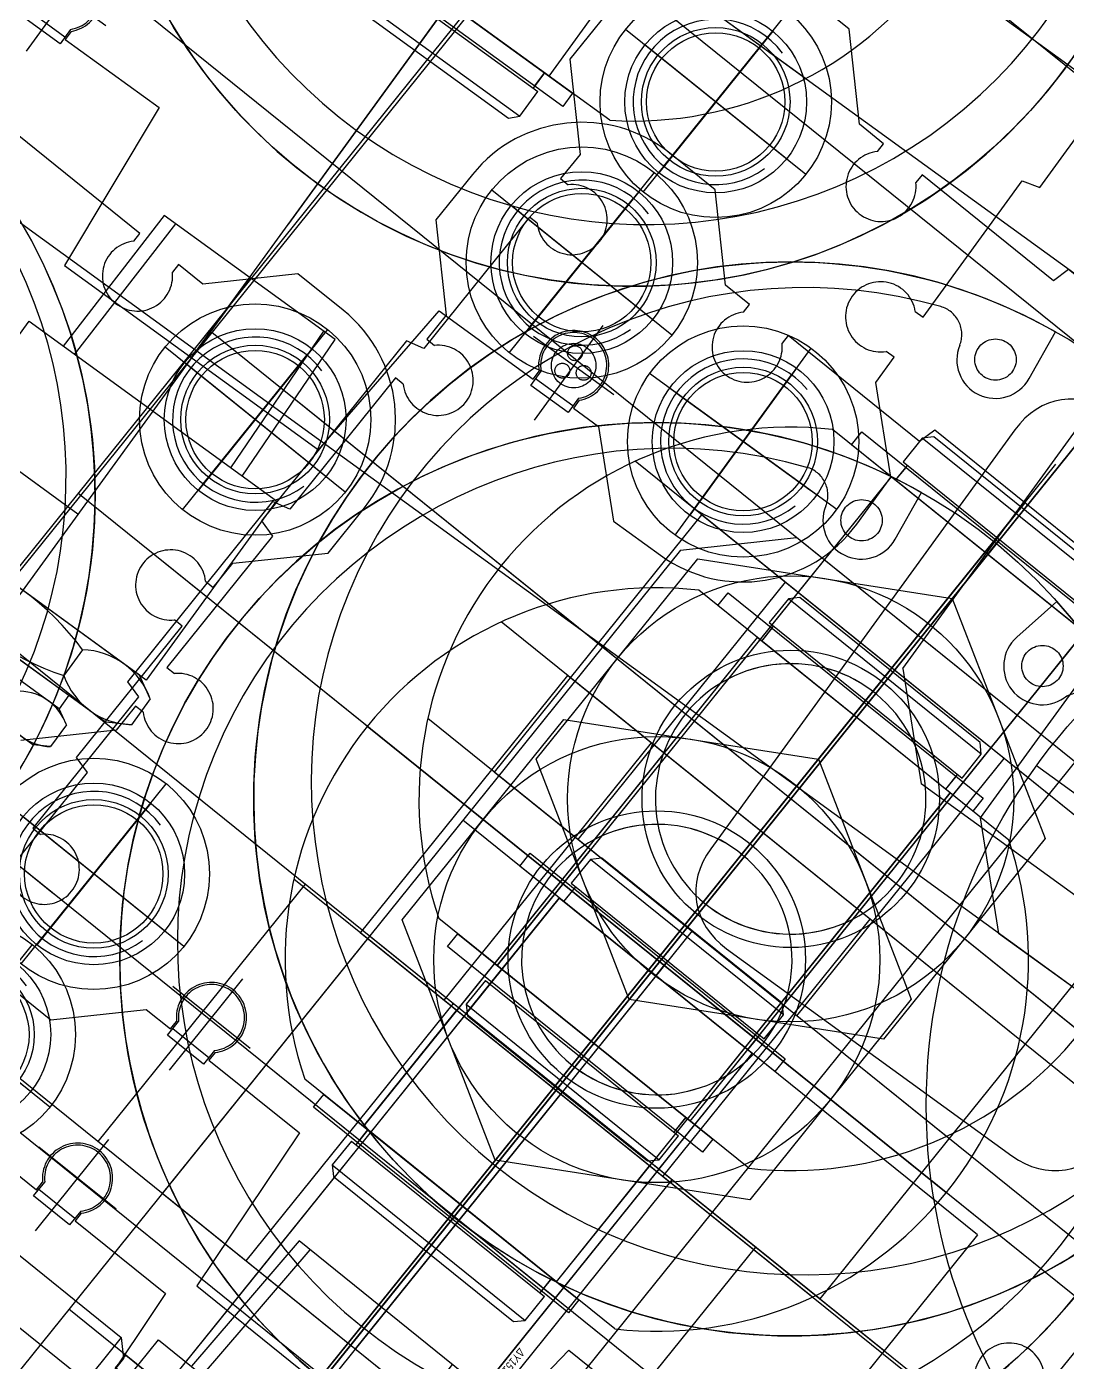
# Model space of a CAD drawing. Header units: millimetres. Extents: x 10462777 to 22643323, y 453826 to 1389191.
# Drawn here: x 11287519.8 to 11287582.7, y 585221.6 to 585302.4 of the extents above; entities that cross this region are included whole.
import ezdxf

# ---------------------------------------------------------------- set-up
doc = ezdxf.new("R2010")
doc.units = ezdxf.units.MM
doc.header["$LTSCALE"] = 200
doc.header["$MEASUREMENT"] = 0
for name, pattern in [('CENTER', [2, 1.25, -0.25, 0.25, -0.25]), ('HIDDEN', [3.75, 2.5, -1.25]), ('PHANTOM', [2.5, 1.25, -0.25, 0.25, -0.25, 0.25, -0.25]), ('PHANTOM2', [31.75, 15.875, -3.175, 3.175, -3.175, 3.175, -3.175])]:
    doc.linetypes.add(name, pattern=pattern)
doc.layers.get('0').update_dxf_attribs({"linetype": 'CONTINUOUS'})
for name, color, linetype in [('1', 1, 'CENTER'), ('5', 4, 'CONTINUOUS'), ('CENTER', 1, 'CONTINUOUS'), ('CL', 3, 'CONTINUOUS'), ('DR1501-002-005-002', 7, 'CONTINUOUS'), ('HL', 2, 'HIDDEN'), ('THIN', 3, 'CONTINUOUS'), ('V', 6, 'PHANTOM2')]:
    doc.layers.add(name, color=color, linetype=linetype)
doc.layers.add('LAYOUT', color=8, linetype='CONTINUOUS', lineweight=25)
doc.styles.get("Standard").update_dxf_attribs({"font": 'SYMBOL'})

# ---------------------------------------------------------------- blocks, each defined once
blk = doc.blocks.new('A$C321A0869')
at = {"layer": '1', "color": 155, "linetype": 'Continuous'}
for p, q in [((436.102, 380.365), (281.83, 380.365)), ((103.898, 368.365), (436.102, 368.365)), ((0, 246.035), (0, 214.695)), ((4.33, 210.365), (25.67, 210.365))]:
    blk.add_line(p, q, dxfattribs=at)
for centre, major_axis in [((5.774, 244.591), (4.564, -4.564)), ((5.774, 216.138), (4.564, 4.564)), ((24.226, 216.138), (-4.564, 4.564))]:
    blk.add_ellipse(centre, major_axis=major_axis, ratio=0.774597, start_param=2.482535, end_param=3.800651, dxfattribs=at)
blk = doc.blocks.new('A$C381A53E2')
at = {"layer": 'V'}
for p, q in [((38.5, 78), (38.5, 117.9)), ((33.448, 102.182), (33.448, 104.118)), ((49.6, 89.3), (49.6, 102.1)), ((38.5, 95.7), (63.7, 95.7)), ((63.7, 92.7), (46.7, 92.7)), ((32.654, 88), (32.966, 78)), ((44.347, 88), (44.035, 78)), ((38.5, 84), (38.5, 0)), ((8.5, 75.5), (8.5, 61.5)), ((68.5, 75.5), (68.5, 61.5)), ((19.5, 67.8), (19.5, 74.879)), ((57.5, 67.8), (57.5, 74.879)), ((8.5, 73.5), (8.5, 63.5)), ((18.1, 72.8), (20.9, 72.8)), ((56.1, 72.8), (58.9, 72.8)), ((68.5, 73.5), (68.5, 63.5)), ((16.5, 70.8), (22.5, 70.8)), ((54.5, 70.8), (60.5, 70.8)), ((1.5, 68.5), (15.5, 68.5)), ((3.5, 68.5), (13.5, 68.5)), ((61.5, 68.5), (75.5, 68.5)), ((63.5, 68.5), (73.5, 68.5)), ((0, 38.5), (77, 38.5)), ((8.5, 15.5), (8.5, 1.5)), ((68.5, 15.5), (68.5, 1.5)), ((8.5, 13.5), (8.5, 3.5)), ((68.5, 13.5), (68.5, 3.5)), ((1.5, 8.5), (15.5, 8.5)), ((3.5, 8.5), (13.5, 8.5)), ((61.5, 8.5), (75.5, 8.5)), ((63.5, 8.5), (73.5, 8.5))]:
    blk.add_line(p, q, dxfattribs=at)
for points in [[(35.036, 106.436, -0.309401), (31.572, 106.436), (31.572, 108.064, -0.309401), (35.036, 108.064, -0.154701), (41.964, 108.064, -0.309401), (45.428, 108.064), (45.428, 106.436, -0.309401), (41.964, 106.436, -0.154701)], [(33.448, 102.182, -0.309401), (28.396, 102.182), (28.396, 104.118, -0.309401), (33.448, 104.118, -0.154701), (43.552, 104.118, -0.309401), (48.604, 104.118), (48.604, 102.182, -0.309401), (43.552, 102.182, -0.154701)], [(29.25, 88), (29.25, 101.4), (47.75, 101.4), (47.75, 100.6, 0.414214), (47.75, 90.8), (47.75, 88)], [(20.9, 73.3), (20.9, 72.228, -2.448776), (18.1, 72.228), (18.1, 73.3)], [(58.9, 73.3), (58.9, 72.228, -2.448776), (56.1, 72.228), (56.1, 73.3)], [(43.757, 6.428, 0.922), (38.5, 71, 0.922), (33.243, 6.428), (33.77, 9.64, 0.944), (29.24, 10.7, -0.446), (26.88, 9.602, -0.818), (38.5, 67, -0.818), (50.12, 9.602, -0.446), (47.76, 10.7, 0.944), (43.23, 9.64)]]:
    blk.add_lwpolyline(points, format="xyb", close=True, dxfattribs=at)
for points in [[(31.572, 108.064), (32.5, 108.6), (44.5, 108.6), (45.428, 108.064)], [(31.572, 106.436), (32.5, 105.9), (44.5, 105.9), (45.428, 106.436)], [(28.396, 104.118), (29.75, 104.9), (47.25, 104.9), (48.604, 104.118)], [(28.396, 102.182), (29.75, 101.4), (47.25, 101.4), (48.604, 102.182)], [(31.797, 88), (32.109, 78), (44.891, 78), (45.203, 88)], [(25, 30.706), (25, 46.294), (38.5, 54.088), (52, 46.294), (52, 30.706), (38.5, 22.912), (25, 30.706)]]:
    blk.add_lwpolyline(points, dxfattribs=at)
for points in [[(32.5, 104.9), (32.5, 105.9), (44.5, 105.9), (44.5, 104.9)], [(49.6, 89.3), (48.7, 90.2), (48.7, 101.2), (49.6, 102.1), (60.7, 102.1), (60.7, 102.1), (60.7, 89.3), (60.7, 89.3)]]:
    blk.add_lwpolyline(points, close=True, dxfattribs=at)
for points in [[(68.5, 77), (64.979, 77), (60.879, 72.9), (59, 72.9), (59, 72.305, -2.42), (56, 72.305), (56, 72.9), (48.971, 72.9), (48, 84), (29, 84), (28.029, 72.9), (21, 72.9), (21, 72.305, -2.42), (18, 72.305), (18, 72.9), (16.121, 72.9), (12.021, 77), (8.5, 77, 0.414), (0, 68.5), (0, 64.979), (4.1, 60.879), (4.1, 59), (4.695, 59, -2.42), (4.695, 56), (4.1, 56), (4.1, 45.795), (3, 45.5), (3, 31.5), (4.1, 31.205), (4.1, 21), (4.695, 21, -2.42), (4.695, 18), (4.1, 18), (4.1, 16.121), (0, 12.021), (0, 8.5, 0.414), (8.5, 0), (12.021, 0), (16.121, 4.1), (18, 4.1), (18, 4.695, -2.42), (21, 4.695), (21, 4.1), (31.205, 4.1)], [(31.5, 3), (45.5, 3), (45.795, 4.1), (56, 4.1), (56, 4.695, -2.42), (59, 4.695), (59, 4.1), (60.879, 4.1), (64.979, 0), (68.5, 0, 0.414), (77, 8.5), (77, 12.021), (72.9, 16.121), (72.9, 18), (72.305, 18, -2.42), (72.305, 21), (72.9, 21), (72.9, 31.205), (74, 31.5), (74, 45.5), (74, 45.5), (72.9, 45.795), (72.9, 56), (72.305, 56, -2.42), (72.305, 59), (72.9, 59), (72.9, 60.879), (77, 64.979)]]:
    blk.add_lwpolyline(points, format="xyb", dxfattribs=at)
for centre, radius in [((8.5, 68.5), 7), ((68.5, 68.5), 7), ((8.5, 68.5), 4.5), ((68.5, 68.5), 4.5), ((8.5, 68.5), 4.188), ((19.5, 70.8), 1.35), ((68.5, 68.5), 4.188), ((18.75, 70.8), 0.45), ((19.875, 71.45), 0.45), ((38.5, 38.5), 32.5), ((19.875, 70.15), 0.45), ((38.5, 38.5), 13.5), ((38.5, 38.5), 9), ((8.5, 8.5), 7), ((68.5, 8.5), 7), ((8.5, 8.5), 4.5), ((68.5, 8.5), 4.5), ((8.5, 8.5), 4.188), ((68.5, 8.5), 4.188), ((31.47, 10.02), 1.25), ((45.53, 10.02), 1.25)]:
    blk.add_circle(centre, radius, dxfattribs=at)
for centre, radius in [((8.5, 68.5), 5), ((68.5, 68.5), 5), ((38.5, 38.5), 8.188), ((8.5, 8.5), 5), ((68.5, 8.5), 5)]:
    blk.add_arc(centre, radius, 255, 165, dxfattribs=at)
blk = doc.blocks.new('A$C1DFB16BD')
at = {"layer": 'CL'}
for p, q in [((22.5, 0), (22.5, 38)), ((0, 19), (45, 19))]:
    blk.add_line(p, q, dxfattribs=at)
at = {"layer": 'DR1501-002-005-002'}
for p, q in [((10.448, 38), (34.552, 38)), ((2.344, 29), (42.656, 29)), ((2.344, 9), (42.656, 9)), ((10.448, 0), (34.552, 0))]:
    blk.add_line(p, q, dxfattribs=at)
blk.add_circle((22.5, 19), 9, dxfattribs=at)
for start, end in [(122.38754, 237.61246), (302.38754, 57.61246)]:
    blk.add_arc((22.5, 19), 22.5, start, end, dxfattribs=at)
at = {"layer": 'HL'}
for p, q in [((15, 38), (15, 29)), ((30, 38), (30, 29)), ((15, 0), (15, 9)), ((30, 0), (30, 9))]:
    blk.add_line(p, q, dxfattribs=at)
at = {"layer": 'THIN'}
blk.add_arc((22.5, 19), 8.188, 75, 345, dxfattribs=at)
blk = doc.blocks.new('A$C3D036A4C')
at = {"layer": 'CL'}
for p, q in [((85, 26), (85, 64)), ((0, 45), (100, 45))]:
    blk.add_line(p, q, dxfattribs=at)
at = {"layer": 'DR1501-002-005-002'}
for p, q in [((5, 90), (0, 85)), ((5, 90), (95, 90)), ((100, 85), (95, 90)), ((0, 5), (0, 85)), ((100, 5), (100, 85)), ((60, 26), (60, 64)), ((60, 64), (100, 64)), ((60, 55), (100, 55)), ((60, 35), (100, 35)), ((60, 26), (100, 26)), ((100, 5), (95, 0)), ((5, 0), (95, 0))]:
    blk.add_line(p, q, dxfattribs=at)
at = {"layer": 'HL'}
for p, q in [((92.5, 55), (92.5, 64)), ((77.5, 35), (77.5, 26)), ((92.5, 35), (92.5, 26))]:
    blk.add_line(p, q, dxfattribs=at)
blk = doc.blocks.new('A$C148D47CC')
at = {"layer": '5'}
for p, q in [((82.5, 0), (82.5, 20)), ((97.5, 0), (97.5, 20)), ((152.5, 0), (152.5, 20)), ((167.5, 0), (167.5, 20))]:
    blk.add_line(p, q, dxfattribs=at)
at = {"layer": 'CL'}
for p, q in [((90, 0), (90, 20)), ((160, 0), (160, 20)), ((0, 10), (175, 10))]:
    blk.add_line(p, q, dxfattribs=at)
at = {"layer": 'DR1501-002-005-002'}
for p, q in [((0, 20), (175, 20)), ((75, 0), (75, 20)), ((110, 0), (110, 20)), ((175, 0), (175, 20)), ((0, 0), (175, 0))]:
    blk.add_line(p, q, dxfattribs=at)
at = {"layer": 'HL'}
for p, q in [((81.5, 0), (81.5, 20)), ((98.5, 0), (98.5, 20)), ((151.5, 0), (151.5, 20)), ((168.5, 0), (168.5, 20))]:
    blk.add_line(p, q, dxfattribs=at)
blk = doc.blocks.new('A$C69DB7109')
at = {"layer": '5'}
for p, q in [((7.5, -55), (7.5, -35)), ((22.5, -55), (22.5, -35))]:
    blk.add_line(p, q, dxfattribs=at)
at = {"layer": 'CL'}
for p, q in [((55, -20.5), (55, -9.5)), ((85, -80.5), (85, -9.5)), ((115, -20.5), (115, -9.5)), ((49.5, -15), (60.5, -15)), ((109.5, -15), (120.5, -15)), ((15, -55), (15, -35)), ((-10, -45), (130, -45)), ((55, -80.5), (55, -69.5)), ((115, -80.5), (115, -69.5)), ((49.5, -75), (60.5, -75)), ((109.5, -75), (120.5, -75))]:
    blk.add_line(p, q, dxfattribs=at)
at = {"layer": 'DR1501-002-005-002'}
for p, q in [((0, 0), (125, 0)), ((130, -85), (130, -5)), ((-5, -35), (30, -35)), ((0, -55), (0, -35)), ((30, -55), (30, -35)), ((-5, -55), (30, -55)), ((-5, -85), (-5, -55)), ((0, -90), (125, -90))]:
    blk.add_line(p, q, dxfattribs=at)
for centre in [(55, -15), (115, -15), (55, -75), (115, -75)]:
    blk.add_circle(centre, 5.5, dxfattribs=at)
at = {"layer": 'HL'}
for p, q in [((6.5, -55), (6.5, -35)), ((23.5, -55), (23.5, -35))]:
    blk.add_line(p, q, dxfattribs=at)
at = {"layer": 'DR1501-002-005-002', "oblique": 8, "width": 0.85}
blk.add_text('DU151720', height=0.5, rotation=90, dxfattribs=at).set_placement((7.313, -41.318))
blk = doc.blocks.new('A$C46232C3D')
at = {"layer": 'CENTER'}
for p, q in [((3.5, 7.5), (2.35, 7.5)), ((41.5, 7.5), (42.65, 7.5))]:
    blk.add_line(p, q, dxfattribs=at)
at = {"layer": 'CL'}
for p, q in [((22.5, 15), (22.5, 0)), ((0, 7.5), (45, 7.5))]:
    blk.add_line(p, q, dxfattribs=at)
at = {"layer": 'DR1501-002-005-002'}
for p, q in [((0.5, 15), (0, 14.5)), ((2.35, 15), (0.5, 15)), ((0.5, 15), (0.5, 0)), ((2.35, 0), (2.35, 15)), ((3.5, 14.65), (2.35, 14.65)), ((41.5, 15), (3.5, 15)), ((3.5, 15), (3.5, 0)), ((3.5, 15), (3.5, 0)), ((41.5, 15), (41.5, 0)), ((41.5, 15), (41.5, 0)), ((41.5, 14.65), (42.65, 14.65)), ((44.5, 15), (42.65, 15)), ((42.65, 0), (42.65, 15)), ((45, 14.5), (44.5, 15)), ((44.5, 0), (44.5, 15)), ((0, 14.5), (0, 0.5)), ((45, 0.5), (45, 14.5)), ((0, 0.5), (0.5, 0)), ((3.5, 0.35), (2.35, 0.35)), ((41.5, 0.35), (42.65, 0.35)), ((44.5, 0), (45, 0.5)), ((0.5, 0), (2.35, 0)), ((3.5, 0), (41.5, 0)), ((42.65, 0), (44.5, 0))]:
    blk.add_line(p, q, dxfattribs=at)
blk = doc.blocks.new('A$C212748E0')
at = {"layer": 'CENTER'}
blk.add_line((9.25, 1), (9.25, 0), dxfattribs=at)
at = {"layer": 'DR1501-002-005-002'}
for p, q in [((0, 1), (19.823, 1)), ((0, 0), (0, 1)), ((2.1, 1), (2.1, 0)), ((16.4, 1), (16.4, 0)), ((19.823, 1), (19.823, 0)), ((19.823, 0), (0, 0))]:
    blk.add_line(p, q, dxfattribs=at)
blk = doc.blocks.new('A$C1D410D33')
at = {"layer": 'DR1501-002-005-002', "rotation": 90}
blk.add_blockref('A$C46232C3D', (16.75, 0), dxfattribs=at)
at = {"layer": 'DR1501-002-005-002'}
for p in [(0, 41.5), (0, 2.5)]:
    blk.add_blockref('A$C212748E0', p, dxfattribs=at)
blk = doc.blocks.new('A$C4F800965')
at = {"layer": 'CL'}
blk.add_line((35, 70), (35, 0), dxfattribs=at)
at = {"layer": 'DR1501-002-005-002'}
blk.add_circle((35, 35), 35, dxfattribs=at)
blk = doc.blocks.new('A$C59BF75ED')
at = {"layer": 'CL'}
blk.add_line((30, 45), (230, 45), dxfattribs=at)
at = {"layer": 'DR1501-002-005-002'}
for name, p in [('A$C381A53E2', (146.5, 6.5)), ('A$C3D036A4C', (30, 0)), ('A$C69DB7109', (100, 90)), ('A$C4F800965', (0, 10)), ('A$C1D410D33', (105.75, 22.5)), ('A$C1D410D33', (175.75, 22.5)), ('A$C1DFB16BD', (162.5, 26)), ('A$C148D47CC', (25, 35))]:
    blk.add_blockref(name, p, dxfattribs=at)
blk = doc.blocks.new('A$C01323151')
at = {"layer": 'DR1501-002-005-002', "rotation": 90.00000000000004}
for p in [(124.4, 152.367), (444.4, 152.367)]:
    blk.add_blockref('A$C59BF75ED', p, dxfattribs=at)
blk = doc.blocks.new('A$C6B1410A9')
at = {"layer": 'DR1501-002-005-002', "rotation": 90.00000000000004}
blk.add_blockref('A$C59BF75ED', (414.4, 149.992), dxfattribs=at)
blk = doc.blocks.new('A$C256B494F')
at = {"layer": 'DR1501-002-005-002'}
for p, rotation in [((468.432, 219.009, -10.028), 90.00000000000004), ((230, 264.787, -10.028), 180)]:
    blk.add_blockref('A$C59BF75ED', p, dxfattribs=dict(at, rotation=rotation))
blk = doc.blocks.new('A$C1F8A417F')
at = {"ltscale": 10}
for name, p in [('A$C256B494F', (1576.882, 789.024, 10.028)), ('A$C6B1410A9', (1650.716, 788.607)), ('A$C01323151', (1633.375, 786.022))]:
    blk.add_blockref(name, p, dxfattribs=at)
at = {"layer": 'DR1501-002-005-002'}
blk.add_blockref('A$C321A0869', (1664.775, 743.024), dxfattribs=at)
blk = doc.blocks.new('A$C7DA30AB0')
at = {"layer": 'LAYOUT', "color": 6, "linetype": 'PHANTOM'}
blk.add_circle((3030.448, 3025.987, 0), 2693.021, dxfattribs=at)

msp = doc.modelspace()

# ---------------------------------------------------------------- block references
at = {"ltscale": 10, "rotation": 324.019764306913}
msp.add_blockref('A$C1F8A417F', (11285651.31599, 585455.73383), dxfattribs=at)

# ---------------------------------------------------------------- next in the draw order: block references
at = {"ltscale": 10, "rotation": 51.1429793073033}
msp.add_blockref('A$C1F8A417F', (11287165.47006, 582967.95012), dxfattribs=at)

# ---------------------------------------------------------------- next in the draw order: block references
at = {"ltscale": 10}
msp.add_blockref('A$C7DA30AB0', (11285684.40366, 580408.4363), dxfattribs=at)

doc.saveas('drawing.dxf')
